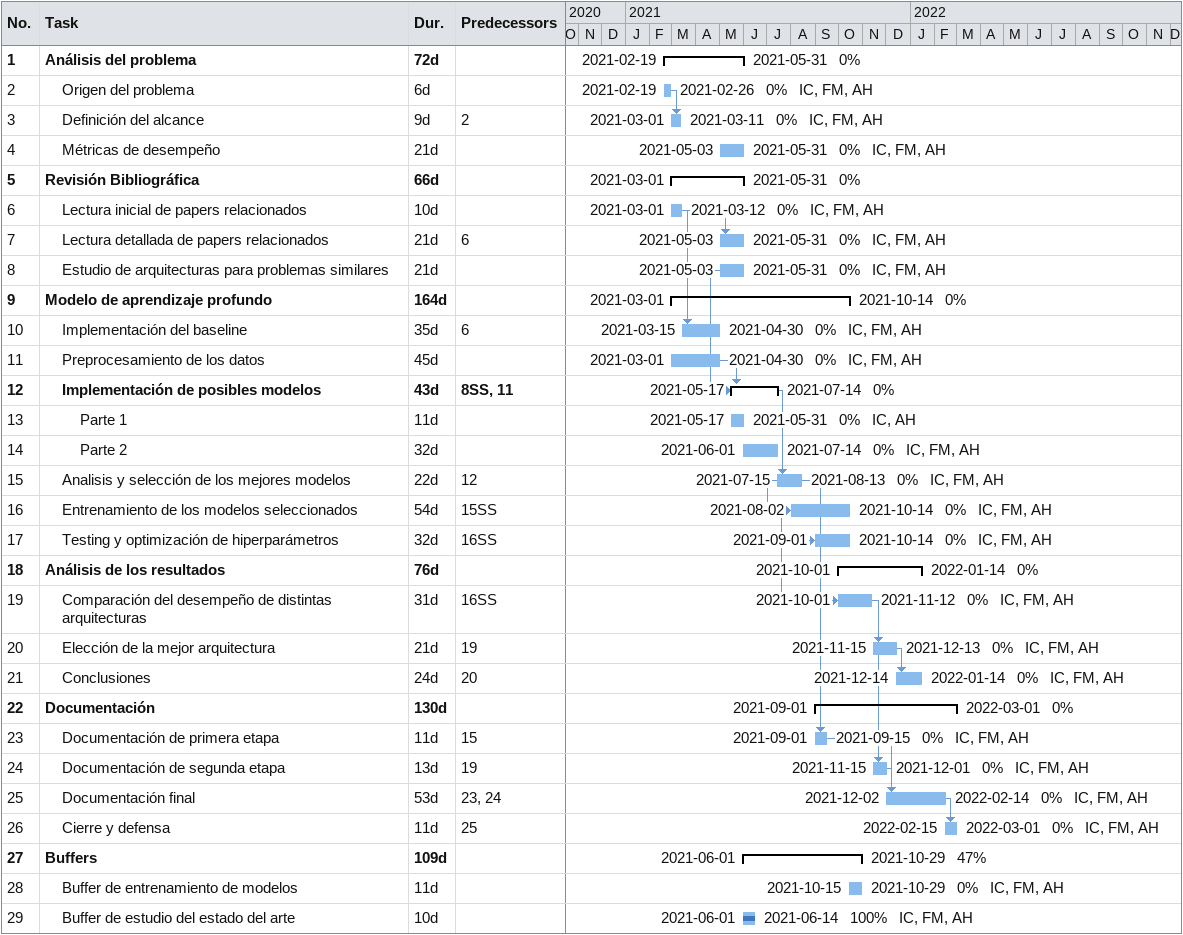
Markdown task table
| ID | Level | Task | Duration | Start | Finish | Predecessors | Resources | % complete |
|---|---|---|---|---|---|---|---|---|
| 1 | 1 | **Análisis del problema** | 72d | 2021-02-19 | 2021-05-31 |  |  | 0 |
| 2 | 2 | Origen del problema | 6d | 2021-02-19 | 2021-02-26 |  | IC, FM, AH | 0 |
| 3 | 2 | Definición del alcance | 9d | 2021-03-01 | 2021-03-11 | 2 | IC, FM, AH | 0 |
| 4 | 2 | Métricas de desempeño | 21d | 2021-05-03 | 2021-05-31 |  | IC, FM, AH | 0 |
| 5 | 1 | **Revisión Bibliográfica** | 66d | 2021-03-01 | 2021-05-31 |  |  | 0 |
| 6 | 2 | Lectura inicial de papers relacionados | 10d | 2021-03-01 | 2021-03-12 |  | IC, FM, AH | 0 |
| 7 | 2 | Lectura detallada de papers relacionados | 21d | 2021-05-03 | 2021-05-31 | 6 | IC, FM, AH | 0 |
| 8 | 2 | Estudio de arquitecturas para problemas similares | 21d | 2021-05-03 | 2021-05-31 |  | IC, FM, AH | 0 |
| 9 | 1 | **Modelo de aprendizaje profundo** | 164d | 2021-03-01 | 2021-10-14 |  |  | 0 |
| 10 | 2 | Implementación del baseline | 35d | 2021-03-15 | 2021-04-30 | 6 | IC, FM, AH | 0 |
| 11 | 2 | Preprocesamiento de los datos | 45d | 2021-03-01 | 2021-04-30 |  | IC, FM, AH | 0 |
| 12 | 2 | **Implementación de posibles modelos** | 43d | 2021-05-17 | 2021-07-14 | 8SS, 11 |  | 0 |
| 13 | 3 | Parte 1 | 11d | 2021-05-17 | 2021-05-31 |  | IC, AH | 0 |
| 14 | 3 | Parte 2 | 32d | 2021-06-01 | 2021-07-14 |  | IC, FM, AH | 0 |
| 15 | 2 | Analisis y selección de los mejores modelos | 22d | 2021-07-15 | 2021-08-13 | 12 | IC, FM, AH | 0 |
| 16 | 2 | Entrenamiento de los modelos seleccionados | 54d | 2021-08-02 | 2021-10-14 | 15SS | IC, FM, AH | 0 |
| 17 | 2 | Testing y optimización de hiperparámetros | 32d | 2021-09-01 | 2021-10-14 | 16SS | IC, FM, AH | 0 |
| 18 | 1 | **Análisis de los resultados** | 76d | 2021-10-01 | 2022-01-14 |  |  | 0 |
| 19 | 2 | Comparación del desempeño de distintas arquitecturas | 31d | 2021-10-01 | 2021-11-12 | 16SS | IC, FM, AH | 0 |
| 20 | 2 | Elección de la mejor arquitectura | 21d | 2021-11-15 | 2021-12-13 | 19 | IC, FM, AH | 0 |
| 21 | 2 | Conclusiones | 24d | 2021-12-14 | 2022-01-14 | 20 | IC, FM, AH | 0 |
| 22 | 1 | **Documentación** | 130d | 2021-09-01 | 2022-03-01 |  |  | 0 |
| 23 | 2 | Documentación de primera etapa | 11d | 2021-09-01 | 2021-09-15 | 15 | IC, FM, AH | 0 |
| 24 | 2 | Documentación de segunda etapa | 13d | 2021-11-15 | 2021-12-01 | 19 | IC, FM, AH | 0 |
| 25 | 2 | Documentación final | 53d | 2021-12-02 | 2022-02-14 | 23, 24 | IC, FM, AH | 0 |
| 26 | 2 | Cierre y defensa | 11d | 2022-02-15 | 2022-03-01 | 25 | IC, FM, AH | 0 |
| 27 | 1 | **Buffers** | 109d | 2021-06-01 | 2021-10-29 |  |  | 47 |
| 28 | 2 | Buffer de entrenamiento de modelos | 11d | 2021-10-15 | 2021-10-29 |  | IC, FM, AH | 0 |
| 29 | 2 | Buffer de estudio del estado del arte | 10d | 2021-06-01 | 2021-06-14 |  | IC, FM, AH | 100 |
